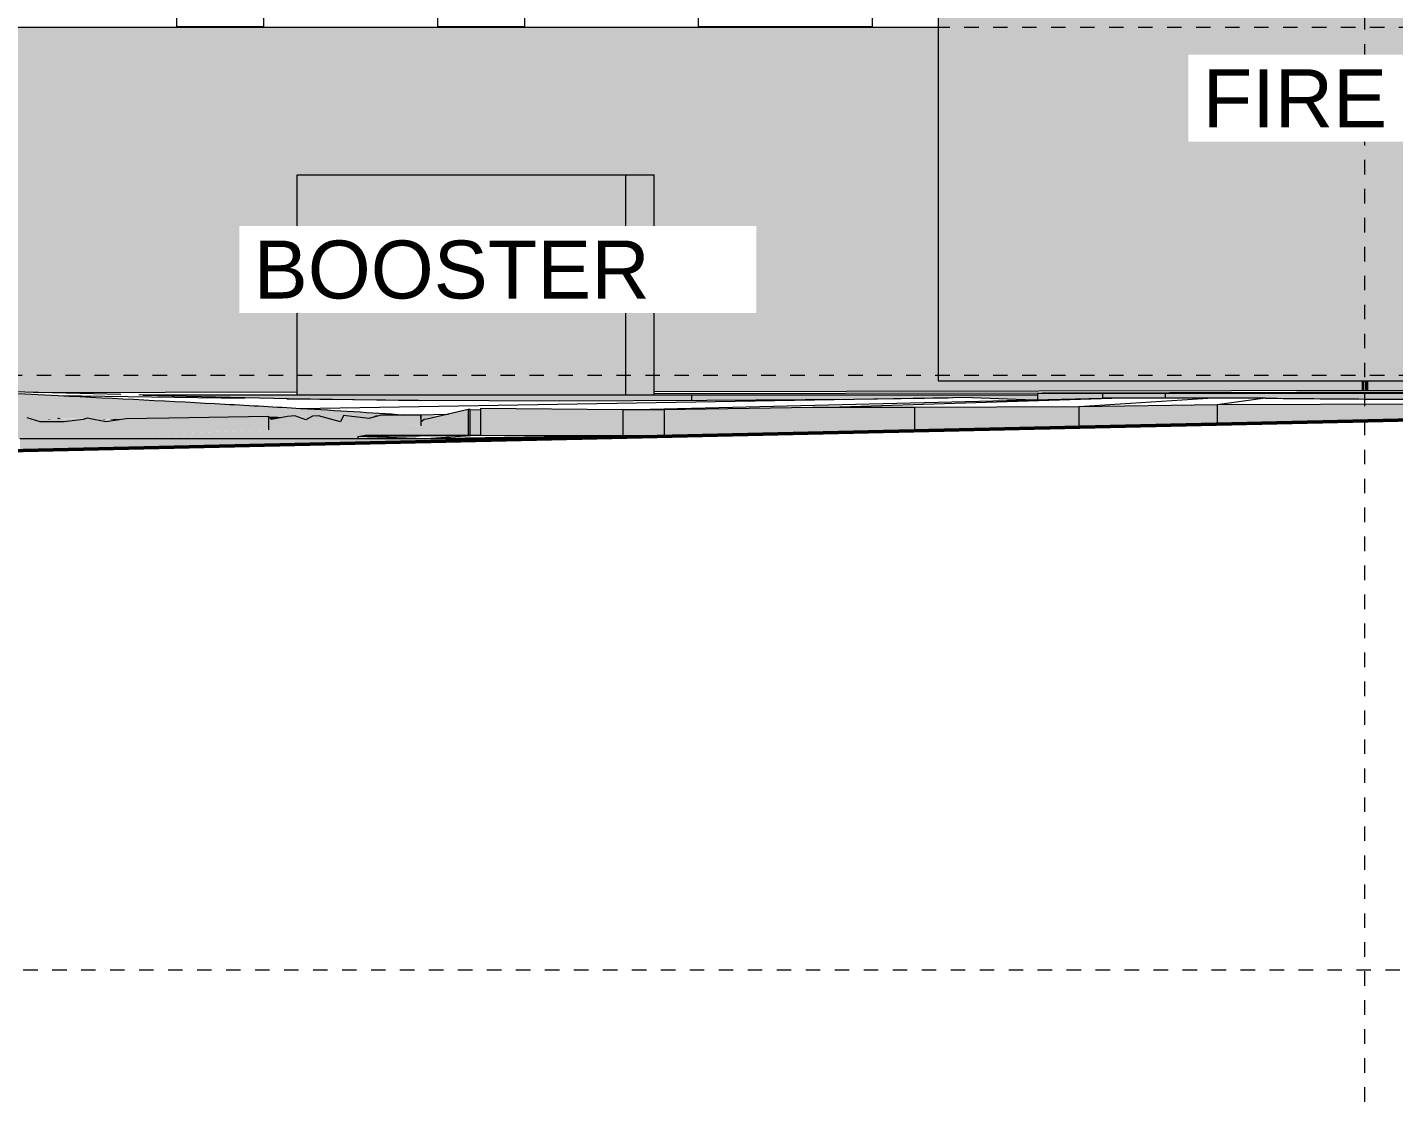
# Model space of a CAD drawing. Header units: metres. Extents: x -2362 to -2010, y -1 to 30.
# Drawn here: x -2254.44 to -2245.02, y 0.22 to 7.64 of the extents above; entities that cross this region are included whole.
import ezdxf

# ---------------------------------------------------------------- set-up
doc = ezdxf.new("R2010")
doc.units = ezdxf.units.M
doc.linetypes.add('AEC_Center', pattern=[0.024, 0.012, -0.004, 0.004, -0.004])
doc.linetypes.add('Grid Line', pattern=[0.021, 0.012, -0.003, 0.003, -0.003])
for name, color, linetype, lineweight in [('A-DETL', 90, 'Continuous', 50), ('A-FLOR', 192, 'Continuous', 5), ('A-FLOR-LEVL', 51, 'Continuous', 5), ('A-GENM', 13, 'Continuous', 5), ('A-WALL', 113, 'Continuous', 5), ('A-WALL-PATT', 111, 'Continuous', 5), ('C-TOPO', 7, 'Continuous', 5), ('G-ANNO-TEXT', 231, 'Continuous', 5), ('S-GRID', 1, 'Continuous', 5)]:
    doc.layers.add(name, color=color, linetype=linetype, lineweight=lineweight)
doc.styles.add('Arial_2', font='arial.ttf', dxfattribs={"height": 0.4})

# ---------------------------------------------------------------- blocks, each defined once
blk = doc.blocks.new('Generic Models 4 - Generic Models 2-823071-SOUTH EAST - PART A')
at = {"layer": 'A-GENM'}
blk.add_hatch(color=256, dxfattribs=at).paths.add_polyline_path([(-1003.0653, 5.2), (-1000.8955, 5.2), (-1000.8955, 8.8), (-1007.3955, 8.8), (-1007.3955, 5.2), (-1003.1033, 5.2)])
for p, q in [((-1007.3955, 8.8), (-1007.3955, 5.2)), ((-1000.8955, 8.8), (-1007.3955, 8.8)), ((-1000.8955, 5.2), (-1000.8955, 8.8)), ((-1007.3955, 5.2), (-1000.8955, 5.2))]:
    blk.add_line(p, q, dxfattribs=at)
blk = doc.blocks.new('Generic Models 6 - Generic Models 2-971374-SOUTH EAST - PART A')
at = {"layer": 'A-GENM'}
for points in [[(-1011.8196, 5.102), (-1009.5504, 5.1033), (-1009.5504, 6.6218), (-1011.8196, 6.6218), (-1011.8196, 5.102)], [(-1009.5504, 5.1024), (-1009.355, 5.1043), (-1009.355, 6.6218), (-1009.5504, 6.6218), (-1009.5504, 5.1024)]]:
    blk.add_hatch(color=256, dxfattribs=at).paths.add_polyline_path(points)
for p, q in [((-1011.8196, 6.6218), (-1009.5504, 6.6218)), ((-1011.8196, 5.1007), (-1011.8196, 6.6218)), ((-1009.5504, 6.6218), (-1009.355, 6.6218)), ((-1009.5504, 5.1024), (-1009.5504, 6.6218)), ((-1009.355, 5.1043), (-1009.355, 6.6218))]:
    blk.add_line(p, q, dxfattribs=at)

msp = doc.modelspace()

# ---------------------------------------------------------------- hatches: boundary and pattern name
at = {"layer": 'A-FLOR'}
h = msp.add_hatch(color=256, dxfattribs=at)
h.paths.add_polyline_path([(-2245.2228, 5.1343), (-2245.2078, 5.1343), (-2245.2091, 5.2), (-2245.2228, 5.2), (-2245.2228, 5.17)])
h.paths.add_polyline_path([(-2255.6078, 5.1409), (-2255.6078, 5.24), (-2255.6228, 5.24), (-2255.6228, 5.141)])
h = msp.add_hatch(color=256, dxfattribs=at)
h.paths.add_polyline_path([(-2254.6525, 4.9289), (-2254.6004, 4.9338), (-2254.5383, 4.9346), (-2254.4447, 4.945), (-2254.3337, 4.9339), (-2254.3001, 4.9339), (-2254.2377, 4.9389), (-2254.0457, 4.9378), (-2254.0302, 4.9424), (-2253.9532, 4.9374), (-2253.88, 4.9369), (-2253.7797, 4.936), (-2253.7632, 4.9386), (-2253.4671, 4.9435), (-2252.7598, 4.9532), (-2252.6732, 4.9501), (-2252.6499, 4.9547), (-2252.5782, 4.9578), (-2252.481, 4.9539), (-2252.4764, 4.9565), (-2252.4043, 4.9593), (-2251.8525, 4.9639), (-2252.5593, 5.0077), (-2253.4983, 5.0591), (-2254.381, 5.1031), (-2254.9886, 5.1315), (-2254.9724, 5.1196), (-2254.6608, 4.9339)])
h.paths.add_polyline_path([(-2256.0634, 5.14), (-2256.0925, 5.1419), (-2257.6321, 5.145), (-2257.6321, 5.14), (-2256.0637, 5.14)])
h = msp.add_hatch(color=256, dxfattribs=at)
h.paths.add_polyline_path([(-2252.6877, 5.015), (-2252.6876, 5.015), (-2252.7518, 5.0187)])
h.paths.add_polyline_path([(-2250.7865, 5.0631), (-2249.8613, 5.0651), (-2249.8613, 5.1), (-2253.6115, 5.1), (-2252.6936, 5.0793), (-2251.9902, 5.0682), (-2251.0875, 5.0634), (-2250.8558, 5.0632)])
for points in [[(-2249.8613, 5.0651), (-2248.75, 5.0741), (-2247.8645, 5.0827), (-2247.4735, 5.0692), (-2247.4735, 5.1), (-2249.8613, 5.1), (-2249.8613, 5.0651)], [(-2247.4735, 5.0692), (-2247.0263, 5.08), (-2247.0263, 5.115), (-2247.4735, 5.115), (-2247.4735, 5.07)], [(-2246.7977, 5.08), (-2246.5925, 5.08), (-2246.5925, 5.115), (-2247.0263, 5.115), (-2247.0263, 5.08), (-2246.818, 5.08)], [(-2243.8498, 5.0683), (-2243.8498, 5.115), (-2246.5925, 5.115), (-2246.5925, 5.08), (-2245.6815, 5.0782), (-2244.266, 5.0688), (-2243.8671, 5.0683)], [(-2250.3345, 4.822), (-2250.3345, 5), (-2251.3168, 5.01), (-2251.3168, 4.824), (-2250.4609, 4.8223)], [(-2250.2167, 4.822), (-2250.0506, 4.822), (-2250.0506, 5), (-2250.3345, 5), (-2250.3345, 4.822)], [(-2250.0506, 4.822), (-2249.2398, 4.8349), (-2248.3231, 4.855), (-2248.3231, 5.015), (-2249.0245, 5.015), (-2250.0506, 5), (-2250.0506, 4.845)], [(-2248.3231, 4.855), (-2247.1893, 4.8798), (-2247.1893, 5.02), (-2248.3231, 5.015), (-2248.3231, 4.868)], [(-2247.1893, 4.8798), (-2246.2341, 4.9008), (-2246.2341, 5.035), (-2247.1893, 5.02), (-2247.1893, 4.8931)], [(-2246.2341, 4.9008), (-2244.0237, 4.95), (-2244.0237, 5.04), (-2246.2341, 5.0331), (-2246.2341, 4.916)], [(-2251.6959, 4.8), (-2252.1644, 4.8129), (-2252.1644, 4.8), (-2251.7432, 4.8)]]:
    msp.add_hatch(color=256, dxfattribs=at).paths.add_polyline_path(points)
at = {"layer": 'A-WALL-PATT'}
h = msp.add_hatch(dxfattribs=at)
h.set_pattern_fill('FP_63', color=256, style=0, pattern_type=2)
h.set_pattern_definition([(90, (-2239.016, 7.64), (-6, 4e-16), [1.2, -1.2]), (90, (-2237.816, 7.64), (-6, 4e-16), [1.2, -1.2]), (90, (-2236.616, 7.64), (-6, 4e-16), [1.2, -1.2]), (90, (-2237.816, 8.84), (-6, 4e-16), [1.2, -1.2]), (90, (-2236.616, 8.84), (-6, 4e-16), [1.2, -1.2]), (180, (-2237.8158, 8.84), (-3e-16, -2.4), [1.2, -4.8]), (180, (-2236.6158, 10.04), (-3e-16, -2.4), [1.2, -4.8]), (90, (-2236.616, 7.64), (-6, 4e-16), [1.2, -1.2]), (90, (-2235.416, 7.64), (-6, 4e-16), [1.2, -1.2]), (90, (-2234.816, 7.64), (-6, 4e-16), [1.2, -1.2]), (90, (-2235.416, 8.84), (-6, 4e-16), [1.2, -1.2]), (90, (-2234.816, 8.84), (-6, 4e-16), [1.2, -1.2]), (180, (-2235.4158, 8.84), (-3e-16, -2.4), [1.2, -4.8]), (180, (-2234.8158, 10.04), (-3e-16, -2.4), [0.6, -5.4]), (90, (-2239.616, 7.64), (-6, 4e-16), [1.2, -1.2]), (90, (-2239.016, 7.64), (-6, 4e-16), [1.2, -1.2]), (90, (-2239.616, 8.84), (-6, 4e-16), [1.2, -1.2]), (90, (-2239.016, 8.84), (-6, 4e-16), [1.2, -1.2]), (180, (-2239.6158, 8.84), (-3e-16, -2.4), [1.2, -4.8]), (180, (-2239.0158, 10.04), (-3e-16, -2.4), [0.6, -5.4]), (90, (-2239.016, 7.64), (-6, 4e-16), [1.2, -1.2]), (90, (-2240.816, 7.64), (-6, 4e-16), [1.2, -1.2])])
h.paths.add_polyline_path([(-2264.4439, 7.64), (-2248.1593, 7.64), (-2248.1593, 8.8), (-2246.0618, 8.8), (-2264.4439, 12.5405), (-2264.4439, 7.676)])
h.paths.add_polyline_path([(-2240.8156, 7.64), (-2240.8165, 7.7327), (-2241.6593, 7.9041), (-2241.6593, 7.64), (-2240.9365, 7.64)])
h = msp.add_hatch(color=256, dxfattribs=at)
h.paths.add_polyline_path([(-2254.4049, 5.1203), (-2252.5834, 5.123), (-2252.5834, 6.6218), (-2250.1188, 6.6218), (-2250.1188, 5.1268), (-2245.2328, 5.1343), (-2245.2328, 5.2), (-2248.1593, 5.2), (-2248.1593, 7.64), (-2255.5978, 7.64), (-2255.5978, 5.1409), (-2255.0024, 5.1378), (-2254.9694, 5.1347), (-2254.4162, 5.1205)])
h.paths.add_polyline_path([(-2245.1978, 5.1343), (-2241.1821, 5.1405), (-2241.1821, 6.6218), (-2239.7651, 6.6218), (-2239.7651, 7.64), (-2241.6593, 7.64), (-2241.6593, 5.2), (-2245.1978, 5.2), (-2245.1978, 5.17)])
h.paths.add_polyline_path([(-2255.6328, 5.141), (-2255.6328, 7.64), (-2264.2649, 7.64), (-2264.2649, 6.6218), (-2261.8432, 6.6218), (-2261.8432, 5.1576), (-2255.7622, 5.1413)])
h.paths.add_polyline_path([(-2238.7175, 5.1442), (-2238.0148, 5.1453), (-2238.0148, 5.24), (-2238.7175, 5.24), (-2238.7175, 5.17)])
h.paths.add_polyline_path([(-2214.3169, 5.24), (-2214.1589, 5.24), (-2214.1589, 7.64), (-2215.2437, 7.64), (-2215.2437, 5.24), (-2214.5611, 5.24)])
h.paths.add_polyline_path([(-2230.0148, 5.24), (-2226.2948, 5.24), (-2226.2948, 5.9258), (-2226.5848, 5.9278), (-2226.5848, 6.0458), (-2225.8848, 6.0437), (-2225.8848, 5.9258), (-2226.1748, 5.9258), (-2226.1748, 5.24), (-2223.2297, 5.24), (-2223.2297, 7.64), (-2230.0148, 7.64), (-2230.0148, 5.25)])
h.paths.add_polyline_path([(-2256.2536, 5.24), (-2256.3716, 5.24), (-2256.3716, 5.9258), (-2256.6616, 5.9278), (-2256.6616, 6.0458), (-2255.9616, 6.0437), (-2255.9616, 5.9258), (-2256.2516, 5.9258), (-2256.2516, 5.24)])
h.paths.add_polyline_path([(-2218.2937, 5.24), (-2218.2937, 7.64), (-2220.1797, 7.64), (-2220.1781, 5.24), (-2220.1697, 5.24), (-2220.1697, 7.63), (-2218.3037, 7.63), (-2218.3037, 5.24)])
for points in [[(-2245.2328, 5.1343), (-2245.2228, 5.1343), (-2245.2228, 5.2), (-2245.2328, 5.2)], [(-2245.2078, 5.1343), (-2245.1978, 5.1343), (-2245.1978, 5.2), (-2245.2078, 5.2), (-2245.2078, 5.1343)]]:
    msp.add_hatch(color=256, dxfattribs=at).paths.add_polyline_path(points)
at = {"layer": 'C-TOPO'}
for points in [[(-2259.2517, 4.68), (-2259.0933, 4.7), (-2258.8015, 4.7), (-2256.5563, 4.8), (-2254.2873, 4.8016), (-2252.7797, 4.8625), (-2252.7797, 4.9539), (-2253.7632, 4.9386), (-2253.9024, 4.9168), (-2254.0307, 4.9424), (-2254.0592, 4.9337), (-2254.1896, 4.9168), (-2254.3553, 4.9168), (-2254.4447, 4.945), (-2254.6984, 4.9168), (-2254.8586, 4.9475), (-2255.0568, 4.8666), (-2255.2746, 4.95), (-2255.4612, 5.1013), (-2255.4683, 5.1013), (-2255.5895, 5.139), (-2255.6371, 5.1024), (-2255.7813, 5.0279), (-2255.9735, 5.1044), (-2256.0702, 5.1225), (-2256.0925, 5.1051), (-2256.2655, 5.0307), (-2256.5663, 5.0789), (-2256.8079, 5.1096), (-2256.8302, 5.1248), (-2257.0791, 5.0356), (-2257.2164, 5.1256), (-2257.3726, 5.0376), (-2257.6214, 5.1146), (-2257.6438, 5.1273), (-2257.8926, 5.0405), (-2258.1638, 5.0853), (-2258.433, 5.1188), (-2258.7061, 5.0925), (-2258.9773, 5.0865), (-2259.2517, 5.1089), (-2259.2517, 4.7)], [(-2251.4036, 4.8241), (-2251.4036, 5.0023), (-2251.7067, 4.9329), (-2251.726, 4.9168), (-2251.7284, 4.9639), (-2251.7284, 4.8901), (-2251.6911, 4.8864), (-2251.6811, 4.8701), (-2251.6588, 4.8438), (-2251.6303, 4.8244), (-2251.4049, 4.8241)], [(-2251.3894, 4.8241), (-2251.3894, 5.0023), (-2251.4036, 5.0023), (-2251.4036, 4.8241)], [(-2251.3168, 4.824), (-2251.3168, 5.0005), (-2251.3894, 5.0023), (-2251.3894, 4.8241)], [(-2254.3553, 4.9168), (-2254.1772, 4.9184), (-2254.4447, 4.945), (-2254.3684, 4.9209)], [(-2254.2957, 4.9302), (-2254.2764, 4.9365), (-2254.3086, 4.9315), (-2254.2995, 4.9306)], [(-2254.2301, 4.9237), (-2254.0592, 4.9337), (-2254.0459, 4.9377), (-2254.2613, 4.9373), (-2254.2957, 4.9302), (-2254.2535, 4.926)], [(-2253.9024, 4.9168), (-2253.8325, 4.9277), (-2254.0307, 4.9424)], [(-2253.9079, 4.9337), (-2253.8976, 4.9373), (-2253.9212, 4.9369), (-2253.9279, 4.9348), (-2253.9123, 4.9337)], [(-2253.8325, 4.9277), (-2253.7946, 4.9337), (-2253.9024, 4.9329), (-2253.88, 4.9313)], [(-2253.884, 4.9337), (-2253.7826, 4.9355), (-2253.7826, 4.936), (-2253.8974, 4.9351), (-2253.8974, 4.9337)], [(-2252.7797, 4.8619), (-2251.8281, 4.9), (-2251.7284, 4.8919), (-2251.7284, 4.9639), (-2252.0028, 4.9624), (-2252.0877, 4.9395), (-2252.2621, 4.9607), (-2252.2836, 4.9168), (-2252.4347, 4.9593), (-2252.4764, 4.9565), (-2252.5218, 4.9305), (-2252.5999, 4.9578), (-2252.6589, 4.9529), (-2252.76, 4.9328), (-2252.7797, 4.9539), (-2252.7797, 4.8625)], [(-2252.76, 4.9328), (-2252.6732, 4.9501), (-2252.7797, 4.9539)], [(-2252.5218, 4.9305), (-2252.4815, 4.9536), (-2252.5999, 4.9578)], [(-2252.2836, 4.9168), (-2252.4043, 4.9593), (-2252.4347, 4.9593), (-2252.3643, 4.9395)], [(-2252.2836, 4.9168), (-2252.2623, 4.9604), (-2252.4043, 4.9593)], [(-2252.0877, 4.9395), (-2252.2208, 4.9607), (-2252.2621, 4.9607), (-2252.1704, 4.9495)], [(-2252.0877, 4.9395), (-2252.0392, 4.9622), (-2252.2208, 4.9607), (-2252.1704, 4.9527)], [(-2252.0877, 4.9395), (-2252.0032, 4.9623), (-2252.0423, 4.9607)], [(-2251.726, 4.9168), (-2251.7067, 4.9329), (-2251.682, 4.9377), (-2251.5949, 4.9579), (-2251.7284, 4.9639), (-2251.7267, 4.9293)], [(-2254.1242, 4.8), (-2252.1644, 4.8023), (-2252.1644, 4.815), (-2252.1126, 4.825), (-2251.6366, 4.8268), (-2251.6674, 4.8529), (-2251.6911, 4.8864), (-2251.8281, 4.9), (-2254.3278, 4.8)], [(-2254.4956, 4.7197), (-2250.8308, 4.8), (-2254.4956, 4.8)]]:
    msp.add_hatch(color=256, dxfattribs=at).paths.add_polyline_path(points)
h = msp.add_hatch(color=256, dxfattribs=at)
h.paths.add_polyline_path([(-2254.6025, 4.9274), (-2254.5549, 4.934), (-2254.6004, 4.9338)])
h.paths.add_polyline_path([(-2254.3132, 4.9319), (-2254.3001, 4.9339), (-2254.3337, 4.9339)])
h = msp.add_hatch(color=256, dxfattribs=at)
h.paths.add_polyline_path([(-2254.1772, 4.9184), (-2254.0721, 4.932), (-2254.2301, 4.9237), (-2254.1896, 4.9197)])
h.paths.add_polyline_path([(-2253.9378, 4.9355), (-2253.9411, 4.9376), (-2253.9415, 4.9358)])

# ---------------------------------------------------------------- linework, layer by layer
at = {"layer": 'A-DETL'}
for p, q in [((-2230.7558, 5.24), (-2247.2862, 4.8777)), ((-2247.2862, 4.8777), (-2269.754, 4.3852))]:
    msp.add_line(p, q, dxfattribs=at)
at = {"layer": 'A-FLOR'}
for p, q in [((-2253.8001, 5.1047), (-2254.9925, 5.1353)), ((-2254.4049, 5.1203), (-2252.5834, 5.123)), ((-2252.9457, 5.079), (-2254.2311, 5.0959)), ((-2252.5834, 5.1039), (-2253.6752, 5.1016)), ((-2247.4735, 5.1), (-2253.6111, 5.1)), ((-2250.1188, 5.1268), (-2241.1821, 5.1405)), ((-2247.4735, 5.1149), (-2250.1188, 5.1092)), ((-2249.8613, 5.1), (-2249.8613, 5.0644)), ((-2247.4735, 5.115), (-2236.4589, 5.115)), ((-2247.4735, 5.115), (-2247.4735, 5.0692)), ((-2241.1821, 5.1285), (-2247.442, 5.115)), ((-2247.0263, 5.115), (-2247.0263, 5.08)), ((-2246.5925, 5.115), (-2246.5925, 5.08)), ((-2247.9238, 5.085), (-2252.5593, 5.0077)), ((-2251.3168, 5.01), (-2251.3168, 4.824)), ((-2250.3345, 5), (-2251.3168, 5.01)), ((-2250.3367, 5), (-2247.0263, 5.08)), ((-2250.3345, 5), (-2250.3345, 4.8208)), ((-2250.0506, 5), (-2250.3345, 5)), ((-2249.0245, 5.015), (-2250.0506, 5)), ((-2250.0506, 5), (-2250.0506, 4.8198)), ((-2248.3231, 5.015), (-2249.0245, 5.015)), ((-2246.8904, 5.08), (-2248.9098, 5.015)), ((-2247.1893, 5.02), (-2248.3231, 5.015)), ((-2248.3231, 5.015), (-2248.3231, 4.855)), ((-2247.9238, 5.085), (-2247.4988, 5.0686)), ((-2246.2622, 5.08), (-2247.1893, 5.02)), ((-2246.2341, 5.035), (-2247.1893, 5.02)), ((-2247.1893, 5.02), (-2247.1893, 4.8798)), ((-2245.9026, 5.08), (-2247.0263, 5.08)), ((-2245.9026, 5.08), (-2246.2341, 5.035)), ((-2244.0237, 5.04), (-2246.2341, 5.035)), ((-2246.2341, 5.035), (-2246.2341, 4.9008)), ((-2251.8469, 4.9635), (-2251.5387, 4.971)), ((-2252.1644, 4.815), (-2252.1126, 4.825)), ((-2252.1644, 4.815), (-2252.0535, 4.825)), ((-2252.1644, 4.815), (-2251.3168, 4.824)), ((-2251.6959, 4.8), (-2252.1644, 4.815)), ((-2252.1644, 4.815), (-2252.1644, 4.8)), ((-2252.1126, 4.825), (-2252.0535, 4.825)), ((-2252.0535, 4.825), (-2251.3168, 4.824)), ((-2251.3168, 4.824), (-2251.6959, 4.8)), ((-2251.6959, 4.8), (-2250.0506, 4.822)), ((-2250.3345, 4.822), (-2251.6959, 4.8)), ((-2251.4099, 4.8), (-2250.0506, 4.822)), ((-2249.6864, 4.8251), (-2251.4032, 4.8)), ((-2251.3168, 4.824), (-2250.3345, 4.822)), ((-2250.3345, 4.822), (-2250.0506, 4.822)), ((-2250.0506, 4.822), (-2249.4811, 4.8296))]:
    msp.add_line(p, q, dxfattribs=at)
at = {"layer": 'A-FLOR', "flags": 128}
for points in [[(-2253.6471, 5.1008), (-2252.6426, 5.0781), (-2251.7319, 5.0633)], [(-2252.6545, 5.0752), (-2251.7451, 5.0664), (-2250.771, 5.063), (-2249.7569, 5.0656), (-2248.7396, 5.074), (-2248.0907, 5.0825)]]:
    msp.add_lwpolyline(points, dxfattribs=at)
at = {"layer": 'A-FLOR'}
for points in [[(-2254.2311, 5.0959), (-2254.4761, 5.1078), (-2254.7286, 5.1196), (-2254.9878, 5.1315)], [(-2251.8469, 4.9635), (-2251.9582, 4.9709), (-2252.1884, 4.9856), (-2252.4333, 5.0003), (-2252.5593, 5.0077)], [(-2248.1339, 5.0818), (-2248.1194, 5.082), (-2248.105, 5.0822), (-2248.0907, 5.0825)], [(-2245.9026, 5.08), (-2245.685, 5.0782), (-2245.2229, 5.0745), (-2244.7218, 5.0708), (-2244.4646, 5.069)], [(-2251.8428, 4.9633), (-2251.8441, 4.9634), (-2251.8455, 4.9634), (-2251.8469, 4.9635)]]:
    msp.add_open_spline(points, degree=3, dxfattribs=at)
msp.add_open_spline([(-2252.5593, 5.0077), (-2252.7273, 5.0175), (-2253.2502, 5.0469), (-2253.8265, 5.0763), (-2254.2311, 5.0959)], degree=3, knots=[-0.6428571, -0.6428571, -0.6428571, -0.6428571, -0.5, -0.2142857, -0.2142857, -0.2142857, -0.2142857], dxfattribs=at)
at = {"layer": 'A-FLOR-LEVL', "linetype": 'AEC_Center'}
for p, q in [((-2279.3802, 7.64), (-2142.8048, 7.64)), ((-2279.3802, 5.24), (-2142.8048, 5.24)), ((-2274.8732, 1.134), (-2139.5964, 1.134))]:
    msp.add_line(p, q, dxfattribs=at)
at = {"layer": 'A-WALL'}
for p, q in [((-2264.4439, 7.64), (-2248.1593, 7.64)), ((-2245.2328, 5.1343), (-2245.2328, 5.2)), ((-2245.2228, 5.1343), (-2245.2228, 5.2)), ((-2245.2078, 5.1343), (-2245.2078, 5.2)), ((-2245.1978, 5.2), (-2245.1978, 5.1343))]:
    msp.add_line(p, q, dxfattribs=at)
at = {"layer": 'C-TOPO'}
for p, q in [((-2251.4036, 5.0023), (-2251.6874, 4.9365)), ((-2251.4036, 5.0023), (-2251.4036, 4.8238)), ((-2251.3894, 5.0023), (-2251.4036, 5.0023)), ((-2251.3894, 4.8238), (-2251.3894, 5.0023)), ((-2251.3894, 5.0023), (-2251.3168, 5.0005)), ((-2254.3553, 4.9168), (-2254.4447, 4.945)), ((-2254.1896, 4.9168), (-2254.3553, 4.9168)), ((-2254.2182, 4.9389), (-2254.2376, 4.939)), ((-2254.0592, 4.9337), (-2254.1896, 4.9168)), ((-2254.0307, 4.9424), (-2254.0592, 4.9337)), ((-2253.9024, 4.9168), (-2254.0307, 4.9424)), ((-2253.7632, 4.9386), (-2253.9024, 4.9168)), ((-2253.6167, 4.9399), (-2253.7632, 4.9386)), ((-2253.4671, 4.9435), (-2253.6167, 4.9399)), ((-2252.7797, 4.9539), (-2253.4671, 4.9435)), ((-2252.7797, 4.9539), (-2252.7797, 4.8619)), ((-2252.76, 4.9328), (-2252.7797, 4.9539)), ((-2252.6499, 4.9547), (-2252.76, 4.9328)), ((-2252.5999, 4.9578), (-2252.6499, 4.9547)), ((-2252.5218, 4.9305), (-2252.5999, 4.9578)), ((-2252.4764, 4.9565), (-2252.5218, 4.9305)), ((-2252.4347, 4.9593), (-2252.4764, 4.9565)), ((-2252.2836, 4.9168), (-2252.4347, 4.9593)), ((-2252.2621, 4.9607), (-2252.2836, 4.9168)), ((-2252.0877, 4.9395), (-2252.2621, 4.9607)), ((-2252.0028, 4.9624), (-2252.0877, 4.9395)), ((-2251.7284, 4.9639), (-2252.0028, 4.9624)), ((-2251.7284, 4.9639), (-2251.7284, 4.8901)), ((-2251.726, 4.9168), (-2251.7284, 4.9639)), ((-2251.7067, 4.9329), (-2251.726, 4.9168)), ((-2251.6874, 4.9365), (-2251.7067, 4.9329)), ((-2250.8308, 4.8), (-2254.4956, 4.8))]:
    msp.add_line(p, q, dxfattribs=at)
at = {"layer": 'S-GRID', "linetype": 'Grid Line'}
msp.add_line((-2245.2149, 0.2247), (-2245.2149, 26.1432), dxfattribs=at)

# ---------------------------------------------------------------- block references
at = {"layer": 'A-GENM'}
for name in ['Generic Models 4 - Generic Models 2-823071-SOUTH EAST - PART A', 'Generic Models 6 - Generic Models 2-971374-SOUTH EAST - PART A']:
    msp.add_blockref(name, (-1240.7638, 0), dxfattribs=at)

# ---------------------------------------------------------------- next in the draw order: texts
at = {"layer": 'G-ANNO-TEXT', "color": 7, "char_height": 0.4, "attachment_point": 1, "style": 'Arial_2', "bg_fill": 3, "box_fill_scale": 1.25, "bg_fill_color": 256, "bg_fill_true_color": 13158600, "bg_fill_transparency": 0}
for s, insert, width in [('FIRE TANK', (-2246.3345, 7.3502), 3.607594), ('BOOSTER', (-2252.8822, 6.1683), 3.367087)]:
    msp.add_mtext(s, dxfattribs=dict(at, insert=insert, width=width))

doc.saveas('drawing.dxf')
